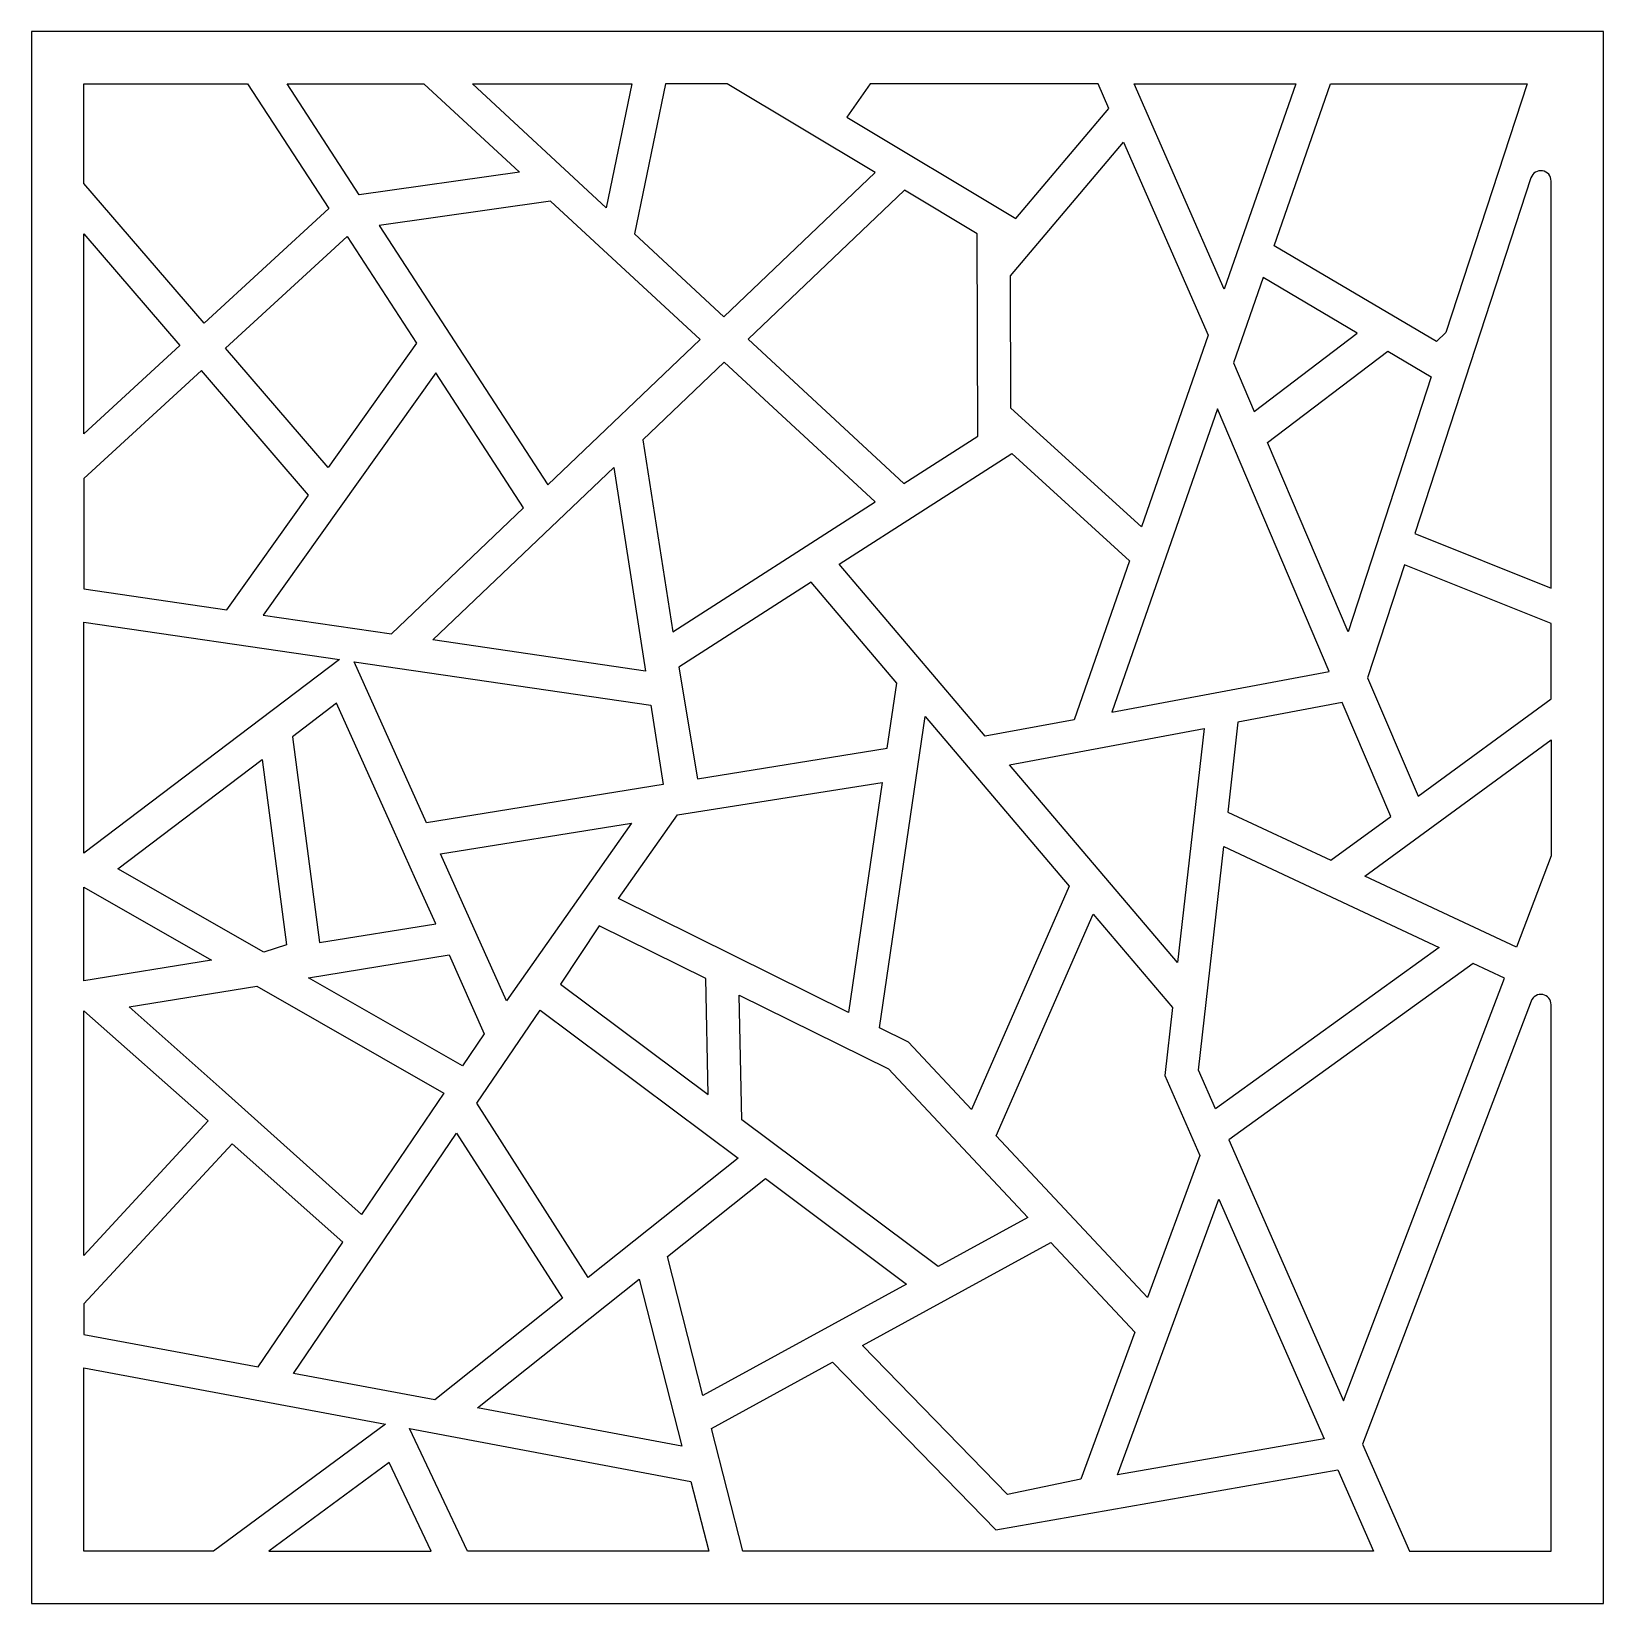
# Model space of a CAD drawing. Header units: centimetres. Extents: x 1.5 to 7.61, y 2.89 to 9.
import ezdxf

# ---------------------------------------------------------------- set-up
doc = ezdxf.new("R2010")
doc.units = ezdxf.units.CM
doc.header["$MEASUREMENT"] = 0
doc.layers.add('layer 1', color=7, linetype='Continuous')

msp = doc.modelspace()

# ---------------------------------------------------------------- linework, layer by layer
at = {"layer": 'layer 1', "color": 250}
for points, knots in [([(1.50051, 9.00077), (1.50051, 9.00077), (7.61234, 9.00077), (7.61234, 9.00077), (7.61234, 9.00077), (7.61234, 9.00077), (7.61234, 2.88894), (7.61234, 2.88894), (7.61234, 2.88894), (7.61234, 2.88894), (1.50051, 2.88894), (1.50051, 2.88894), (1.50051, 2.88894), (1.50051, 2.88894), (1.50051, 9.00077), (1.50051, 9.00077)], [0, 0, 0, 0, 0.2, 0.2, 0.2, 0.2, 0.4, 0.4, 0.4, 0.4, 0.6, 0.6, 0.6, 0.6, 1, 1, 1, 1]), ([(2.34111, 8.79704), (2.34111, 8.79704), (1.70423, 8.79704), (1.70423, 8.79704), (1.70423, 8.79704), (1.70423, 8.79704), (1.70423, 8.41026), (1.70423, 8.41026), (1.70423, 8.41026), (1.70423, 8.41026), (2.17183, 7.86633), (2.17183, 7.86633), (2.17183, 7.86633), (2.17183, 7.86633), (2.6567, 8.31202), (2.6567, 8.31202), (2.6567, 8.31202), (2.6567, 8.31202), (2.34111, 8.79704), (2.34111, 8.79704)], [0, 0, 0, 0, 0.1666667, 0.1666667, 0.1666667, 0.1666667, 0.3333333, 0.3333333, 0.3333333, 0.3333333, 0.5, 0.5, 0.5, 0.5, 0.6666667, 0.6666667, 0.6666667, 0.6666667, 1, 1, 1, 1]), ([(3.02656, 8.79704), (3.02656, 8.79704), (2.49403, 8.79704), (2.49403, 8.79704), (2.49403, 8.79704), (2.49403, 8.79704), (2.77494, 8.36527), (2.77494, 8.36527), (2.77494, 8.36527), (2.77494, 8.36527), (3.39748, 8.45341), (3.39748, 8.45341), (3.39748, 8.45341), (3.39748, 8.45341), (3.02656, 8.79704), (3.02656, 8.79704)], [0, 0, 0, 0, 0.2, 0.2, 0.2, 0.2, 0.4, 0.4, 0.4, 0.4, 0.6, 0.6, 0.6, 0.6, 1, 1, 1, 1]), ([(3.83459, 8.79704), (3.83459, 8.79704), (3.21511, 8.79704), (3.21511, 8.79704), (3.21511, 8.79704), (3.21511, 8.79704), (3.73476, 8.31562), (3.73476, 8.31562), (3.73476, 8.31562), (3.73476, 8.31562), (3.83459, 8.79704), (3.83459, 8.79704)], [0, 0, 0, 0, 0.25, 0.25, 0.25, 0.25, 0.5, 0.5, 0.5, 0.5, 1, 1, 1, 1]), ([(3.96547, 8.79704), (3.96547, 8.79704), (4.2053, 8.79704), (4.2053, 8.79704), (4.2053, 8.79704), (4.2053, 8.79704), (4.7809, 8.45214), (4.7809, 8.45214), (4.7809, 8.45214), (4.7809, 8.45214), (4.19281, 7.89127), (4.19281, 7.89127), (4.19281, 7.89127), (4.19281, 7.89127), (3.84454, 8.21393), (3.84454, 8.21393), (3.84454, 8.21393), (3.84454, 8.21393), (3.96547, 8.79704), (3.96547, 8.79704)], [0, 0, 0, 0, 0.1666667, 0.1666667, 0.1666667, 0.1666667, 0.3333333, 0.3333333, 0.3333333, 0.3333333, 0.5, 0.5, 0.5, 0.5, 0.6666667, 0.6666667, 0.6666667, 0.6666667, 1, 1, 1, 1]), ([(4.76135, 8.79704), (4.76135, 8.79704), (5.64703, 8.79704), (5.64703, 8.79704), (5.64703, 8.79704), (5.64703, 8.79704), (5.68935, 8.70055), (5.68935, 8.70055), (5.68935, 8.70055), (5.68935, 8.70055), (5.32768, 8.27394), (5.32768, 8.27394), (5.32768, 8.27394), (5.32768, 8.27394), (4.66985, 8.66809), (4.66985, 8.66809), (4.66985, 8.66809), (4.66985, 8.66809), (4.76135, 8.79704), (4.76135, 8.79704)], [0, 0, 0, 0, 0.1666667, 0.1666667, 0.1666667, 0.1666667, 0.3333333, 0.3333333, 0.3333333, 0.3333333, 0.5, 0.5, 0.5, 0.5, 0.6666667, 0.6666667, 0.6666667, 0.6666667, 1, 1, 1, 1]), ([(6.41537, 8.79704), (6.41537, 8.79704), (5.78696, 8.79704), (5.78696, 8.79704), (5.78696, 8.79704), (5.78696, 8.79704), (6.13723, 7.99827), (6.13723, 7.99827), (6.13723, 7.99827), (6.13723, 7.99827), (6.41537, 8.79704), (6.41537, 8.79704)], [0, 0, 0, 0, 0.25, 0.25, 0.25, 0.25, 0.5, 0.5, 0.5, 0.5, 1, 1, 1, 1]), ([(6.99888, 7.8302), (6.99888, 7.8302), (7.3148, 8.79704), (7.3148, 8.79704), (7.3148, 8.79704), (7.3148, 8.79704), (6.55105, 8.79704), (6.55105, 8.79704), (6.55105, 8.79704), (6.55105, 8.79704), (6.33194, 8.1678), (6.33194, 8.1678), (6.33194, 8.1678), (6.33194, 8.1678), (6.96247, 7.79496), (6.96247, 7.79496), (6.96247, 7.79496), (6.96247, 7.79496), (6.99888, 7.8302), (6.99888, 7.8302)], [0, 0, 0, 0, 0.1666667, 0.1666667, 0.1666667, 0.1666667, 0.3333333, 0.3333333, 0.3333333, 0.3333333, 0.5, 0.5, 0.5, 0.5, 0.6666667, 0.6666667, 0.6666667, 0.6666667, 1, 1, 1, 1]), ([(6.07528, 7.82038), (6.07528, 7.82038), (5.74661, 8.5699), (5.74661, 8.5699), (5.74661, 8.5699), (5.74661, 8.5699), (5.30615, 8.05038), (5.30615, 8.05038), (5.30615, 8.05038), (5.30615, 8.05038), (5.30794, 7.53608), (5.30794, 7.53608), (5.30794, 7.53608), (5.30794, 7.53608), (5.81563, 7.07475), (5.81563, 7.07475), (5.81563, 7.07475), (5.81563, 7.07475), (6.07528, 7.82038), (6.07528, 7.82038)], [0, 0, 0, 0, 0.1666667, 0.1666667, 0.1666667, 0.1666667, 0.3333333, 0.3333333, 0.3333333, 0.3333333, 0.5, 0.5, 0.5, 0.5, 0.6666667, 0.6666667, 0.6666667, 0.6666667, 1, 1, 1, 1]), ([(7.40861, 8.41925), (7.40861, 8.41925), (7.40861, 6.83682), (7.40861, 6.83682), (7.40861, 6.83682), (7.40861, 6.83682), (6.87834, 7.04863), (6.87834, 7.04863), (6.87834, 7.04863), (6.87834, 7.04863), (7.33025, 8.43172), (7.33025, 8.43172), (7.33025, 8.43172), (7.33638, 8.45049), (7.35525, 8.46202), (7.37475, 8.45892), (7.37475, 8.45892), (7.39426, 8.45582), (7.40861, 8.439), (7.40861, 8.41925), (7.40861, 8.41925), (7.40861, 8.41925), (7.40861, 8.41925), (7.40861, 8.41925)], [0, 0, 0, 0, 0.1428571, 0.1428571, 0.1428571, 0.1428571, 0.2857143, 0.2857143, 0.2857143, 0.2857143, 0.4285714, 0.4285714, 0.4285714, 0.4285714, 0.5714286, 0.5714286, 0.5714286, 0.5714286, 0.7142857, 0.7142857, 0.7142857, 0.7142857, 1, 1, 1, 1]), ([(4.89494, 8.38384), (4.89494, 8.38384), (5.17744, 8.21455), (5.17744, 8.21455), (5.17744, 8.21455), (5.17744, 8.21455), (5.18017, 7.42726), (5.18017, 7.42726), (5.18017, 7.42726), (5.18017, 7.42726), (4.8926, 7.24296), (4.8926, 7.24296), (4.8926, 7.24296), (4.8926, 7.24296), (4.28699, 7.80403), (4.28699, 7.80403), (4.28699, 7.80403), (4.28699, 7.80403), (4.89494, 8.38384), (4.89494, 8.38384)], [0, 0, 0, 0, 0.1666667, 0.1666667, 0.1666667, 0.1666667, 0.3333333, 0.3333333, 0.3333333, 0.3333333, 0.5, 0.5, 0.5, 0.5, 0.6666667, 0.6666667, 0.6666667, 0.6666667, 1, 1, 1, 1]), ([(3.51869, 8.34114), (3.51869, 8.34114), (4.09991, 7.80268), (4.09991, 7.80268), (4.09991, 7.80268), (4.09991, 7.80268), (3.50817, 7.23833), (3.50817, 7.23833), (3.50817, 7.23833), (3.50817, 7.23833), (2.85205, 8.24676), (2.85205, 8.24676), (2.85205, 8.24676), (2.85205, 8.24676), (3.51869, 8.34114), (3.51869, 8.34114)], [0, 0, 0, 0, 0.2, 0.2, 0.2, 0.2, 0.4, 0.4, 0.4, 0.4, 0.6, 0.6, 0.6, 0.6, 1, 1, 1, 1]), ([(1.70423, 8.21369), (1.70423, 8.21369), (1.70423, 7.43651), (1.70423, 7.43651), (1.70423, 7.43651), (1.70423, 7.43651), (2.07745, 7.77959), (2.07745, 7.77959), (2.07745, 7.77959), (2.07745, 7.77959), (1.70423, 8.21369), (1.70423, 8.21369)], [0, 0, 0, 0, 0.25, 0.25, 0.25, 0.25, 0.5, 0.5, 0.5, 0.5, 1, 1, 1, 1]), ([(2.99714, 7.78878), (2.99714, 7.78878), (2.72756, 8.20309), (2.72756, 8.20309), (2.72756, 8.20309), (2.72756, 8.20309), (2.25541, 7.76909), (2.25541, 7.76909), (2.25541, 7.76909), (2.25541, 7.76909), (2.65357, 7.30594), (2.65357, 7.30594), (2.65357, 7.30594), (2.65357, 7.30594), (2.99714, 7.78878), (2.99714, 7.78878)], [0, 0, 0, 0, 0.2, 0.2, 0.2, 0.2, 0.4, 0.4, 0.4, 0.4, 0.6, 0.6, 0.6, 0.6, 1, 1, 1, 1]), ([(6.25412, 7.5238), (6.25412, 7.5238), (6.17357, 7.713), (6.17357, 7.713), (6.17357, 7.713), (6.17357, 7.713), (6.28895, 8.04437), (6.28895, 8.04437), (6.28895, 8.04437), (6.28895, 8.04437), (6.65452, 7.82819), (6.65452, 7.82819), (6.65452, 7.82819), (6.65452, 7.82819), (6.25412, 7.5238), (6.25412, 7.5238)], [0, 0, 0, 0, 0.2, 0.2, 0.2, 0.2, 0.4, 0.4, 0.4, 0.4, 0.6, 0.6, 0.6, 0.6, 1, 1, 1, 1]), ([(3.87697, 7.41297), (3.87697, 7.41297), (4.19409, 7.71543), (4.19409, 7.71543), (4.19409, 7.71543), (4.19409, 7.71543), (4.78117, 7.17154), (4.78117, 7.17154), (4.78117, 7.17154), (4.78117, 7.17154), (3.99365, 6.66681), (3.99365, 6.66681), (3.99365, 6.66681), (3.99365, 6.66681), (3.87697, 7.41297), (3.87697, 7.41297)], [0, 0, 0, 0, 0.2, 0.2, 0.2, 0.2, 0.4, 0.4, 0.4, 0.4, 0.6, 0.6, 0.6, 0.6, 1, 1, 1, 1]), ([(6.3059, 7.4022), (6.3059, 7.4022), (6.61887, 6.66711), (6.61887, 6.66711), (6.61887, 6.66711), (6.61887, 6.66711), (6.94258, 7.65785), (6.94258, 7.65785), (6.94258, 7.65785), (6.94258, 7.65785), (6.7736, 7.75774), (6.7736, 7.75774), (6.7736, 7.75774), (6.7736, 7.75774), (6.3059, 7.4022), (6.3059, 7.4022)], [0, 0, 0, 0, 0.2, 0.2, 0.2, 0.2, 0.4, 0.4, 0.4, 0.4, 0.6, 0.6, 0.6, 0.6, 1, 1, 1, 1]), ([(1.70423, 7.26244), (1.70423, 7.26244), (2.16103, 7.68234), (2.16103, 7.68234), (2.16103, 7.68234), (2.16103, 7.68234), (2.57702, 7.19842), (2.57702, 7.19842), (2.57702, 7.19842), (2.57702, 7.19842), (2.25958, 6.7523), (2.25958, 6.7523), (2.25958, 6.7523), (2.25958, 6.7523), (1.70423, 6.83361), (1.70423, 6.83361), (1.70423, 6.83361), (1.70423, 6.83361), (1.70423, 7.26244), (1.70423, 7.26244)], [0, 0, 0, 0, 0.1666667, 0.1666667, 0.1666667, 0.1666667, 0.3333333, 0.3333333, 0.3333333, 0.3333333, 0.5, 0.5, 0.5, 0.5, 0.6666667, 0.6666667, 0.6666667, 0.6666667, 1, 1, 1, 1]), ([(3.07225, 7.67328), (3.07225, 7.67328), (3.4138, 7.14835), (3.4138, 7.14835), (3.4138, 7.14835), (3.4138, 7.14835), (2.90019, 6.65849), (2.90019, 6.65849), (2.90019, 6.65849), (2.90019, 6.65849), (2.40202, 6.73145), (2.40202, 6.73145), (2.40202, 6.73145), (2.40202, 6.73145), (3.07225, 7.67328), (3.07225, 7.67328)], [0, 0, 0, 0, 0.2, 0.2, 0.2, 0.2, 0.4, 0.4, 0.4, 0.4, 0.6, 0.6, 0.6, 0.6, 1, 1, 1, 1]), ([(5.70035, 6.35407), (5.70035, 6.35407), (6.1109, 7.53304), (6.1109, 7.53304), (6.1109, 7.53304), (6.1109, 7.53304), (6.54526, 6.51292), (6.54526, 6.51292), (6.54526, 6.51292), (6.54526, 6.51292), (5.70035, 6.35407), (5.70035, 6.35407)], [0, 0, 0, 0, 0.25, 0.25, 0.25, 0.25, 0.5, 0.5, 0.5, 0.5, 1, 1, 1, 1]), ([(5.55426, 6.32417), (5.55426, 6.32417), (5.76983, 6.94322), (5.76983, 6.94322), (5.76983, 6.94322), (5.76983, 6.94322), (5.31177, 7.35941), (5.31177, 7.35941), (5.31177, 7.35941), (5.31177, 7.35941), (4.6405, 6.92917), (4.6405, 6.92917), (4.6405, 6.92917), (4.6405, 6.92917), (5.20771, 6.26164), (5.20771, 6.26164), (5.20771, 6.26164), (5.20771, 6.26164), (5.55426, 6.32417), (5.55426, 6.32417)], [0, 0, 0, 0, 0.1666667, 0.1666667, 0.1666667, 0.1666667, 0.3333333, 0.3333333, 0.3333333, 0.3333333, 0.5, 0.5, 0.5, 0.5, 0.6666667, 0.6666667, 0.6666667, 0.6666667, 1, 1, 1, 1]), ([(3.06118, 6.63494), (3.06118, 6.63494), (3.88788, 6.51391), (3.88788, 6.51391), (3.88788, 6.51391), (3.88788, 6.51391), (3.76409, 7.30531), (3.76409, 7.30531), (3.76409, 7.30531), (3.76409, 7.30531), (3.06118, 6.63494), (3.06118, 6.63494)], [0, 0, 0, 0, 0.25, 0.25, 0.25, 0.25, 0.5, 0.5, 0.5, 0.5, 1, 1, 1, 1]), ([(7.40861, 6.69882), (7.40861, 6.69882), (7.40861, 6.40616), (7.40861, 6.40616), (7.40861, 6.40616), (7.40861, 6.40616), (6.89136, 6.02717), (6.89136, 6.02717), (6.89136, 6.02717), (6.89136, 6.02717), (6.69514, 6.48798), (6.69514, 6.48798), (6.69514, 6.48798), (6.69514, 6.48798), (6.83848, 6.9266), (6.83848, 6.9266), (6.83848, 6.9266), (6.83848, 6.9266), (7.40861, 6.69882), (7.40861, 6.69882)], [0, 0, 0, 0, 0.1666667, 0.1666667, 0.1666667, 0.1666667, 0.3333333, 0.3333333, 0.3333333, 0.3333333, 0.5, 0.5, 0.5, 0.5, 0.6666667, 0.6666667, 0.6666667, 0.6666667, 1, 1, 1, 1]), ([(4.01735, 6.52981), (4.01735, 6.52981), (4.53162, 6.85941), (4.53162, 6.85941), (4.53162, 6.85941), (4.53162, 6.85941), (4.86445, 6.46769), (4.86445, 6.46769), (4.86445, 6.46769), (4.86445, 6.46769), (4.82728, 6.2141), (4.82728, 6.2141), (4.82728, 6.2141), (4.82728, 6.2141), (4.09038, 6.09491), (4.09038, 6.09491), (4.09038, 6.09491), (4.09038, 6.09491), (4.01735, 6.52981), (4.01735, 6.52981)], [0, 0, 0, 0, 0.1666667, 0.1666667, 0.1666667, 0.1666667, 0.3333333, 0.3333333, 0.3333333, 0.3333333, 0.5, 0.5, 0.5, 0.5, 0.6666667, 0.6666667, 0.6666667, 0.6666667, 1, 1, 1, 1]), ([(1.70423, 6.70409), (1.70423, 6.70409), (1.70423, 5.80625), (1.70423, 5.80625), (1.70423, 5.80625), (1.70423, 5.80625), (2.69865, 6.5585), (2.69865, 6.5585), (2.69865, 6.5585), (2.69865, 6.5585), (1.70423, 6.70409), (1.70423, 6.70409)], [0, 0, 0, 0, 0.25, 0.25, 0.25, 0.25, 0.5, 0.5, 0.5, 0.5, 1, 1, 1, 1]), ([(3.90857, 6.38135), (3.90857, 6.38135), (2.75485, 6.55028), (2.75485, 6.55028), (2.75485, 6.55028), (2.75485, 6.55028), (3.03615, 5.92445), (3.03615, 5.92445), (3.03615, 5.92445), (3.03615, 5.92445), (3.95677, 6.07331), (3.95677, 6.07331), (3.95677, 6.07331), (3.95677, 6.07331), (3.90857, 6.38135), (3.90857, 6.38135)], [0, 0, 0, 0, 0.2, 0.2, 0.2, 0.2, 0.4, 0.4, 0.4, 0.4, 0.6, 0.6, 0.6, 0.6, 1, 1, 1, 1]), ([(2.90663, 5.90004), (2.90663, 5.90004), (2.99515, 5.70313), (2.99515, 5.70313), (2.99515, 5.70313), (2.99515, 5.70313), (3.07202, 5.53206), (3.07202, 5.53206), (3.07202, 5.53206), (3.07202, 5.53206), (2.62002, 5.45846), (2.62002, 5.45846), (2.62002, 5.45846), (2.62002, 5.45846), (2.51489, 6.25883), (2.51489, 6.25883), (2.51489, 6.25883), (2.51489, 6.25883), (2.68689, 6.38893), (2.68689, 6.38893), (2.68689, 6.38893), (2.68689, 6.38893), (2.90663, 5.90004), (2.90663, 5.90004)], [0, 0, 0, 0, 0.1428571, 0.1428571, 0.1428571, 0.1428571, 0.2857143, 0.2857143, 0.2857143, 0.2857143, 0.4285714, 0.4285714, 0.4285714, 0.4285714, 0.5714286, 0.5714286, 0.5714286, 0.5714286, 0.7142857, 0.7142857, 0.7142857, 0.7142857, 1, 1, 1, 1]), ([(6.55207, 5.77855), (6.55207, 5.77855), (6.15151, 5.96608), (6.15151, 5.96608), (6.15151, 5.96608), (6.15151, 5.96608), (6.19118, 6.31597), (6.19118, 6.31597), (6.19118, 6.31597), (6.19118, 6.31597), (6.59667, 6.39215), (6.59667, 6.39215), (6.59667, 6.39215), (6.59667, 6.39215), (6.78522, 5.94937), (6.78522, 5.94937), (6.78522, 5.94937), (6.78522, 5.94937), (6.55207, 5.77855), (6.55207, 5.77855)], [0, 0, 0, 0, 0.1666667, 0.1666667, 0.1666667, 0.1666667, 0.3333333, 0.3333333, 0.3333333, 0.3333333, 0.5, 0.5, 0.5, 0.5, 0.6666667, 0.6666667, 0.6666667, 0.6666667, 1, 1, 1, 1]), ([(4.79756, 5.12747), (4.79756, 5.12747), (4.90991, 5.07186), (4.90991, 5.07186), (4.90991, 5.07186), (4.90991, 5.07186), (5.15555, 4.8097), (5.15555, 4.8097), (5.15555, 4.8097), (5.15555, 4.8097), (5.53524, 5.67826), (5.53524, 5.67826), (5.53524, 5.67826), (5.53524, 5.67826), (4.9749, 6.33768), (4.9749, 6.33768), (4.9749, 6.33768), (4.9749, 6.33768), (4.79756, 5.12747), (4.79756, 5.12747)], [0, 0, 0, 0, 0.1666667, 0.1666667, 0.1666667, 0.1666667, 0.3333333, 0.3333333, 0.3333333, 0.3333333, 0.5, 0.5, 0.5, 0.5, 0.6666667, 0.6666667, 0.6666667, 0.6666667, 1, 1, 1, 1]), ([(6.05938, 6.29118), (6.05938, 6.29118), (5.30339, 6.14904), (5.30339, 6.14904), (5.30339, 6.14904), (5.30339, 6.14904), (5.95615, 5.38083), (5.95615, 5.38083), (5.95615, 5.38083), (5.95615, 5.38083), (6.05938, 6.29118), (6.05938, 6.29118)], [0, 0, 0, 0, 0.25, 0.25, 0.25, 0.25, 0.5, 0.5, 0.5, 0.5, 1, 1, 1, 1]), ([(7.40861, 5.7955), (7.40861, 5.7955), (7.40861, 6.24729), (7.40861, 6.24729), (7.40861, 6.24729), (7.40861, 6.24729), (6.68436, 5.71665), (6.68436, 5.71665), (6.68436, 5.71665), (6.68436, 5.71665), (7.27354, 5.44086), (7.27354, 5.44086), (7.27354, 5.44086), (7.27354, 5.44086), (7.40861, 5.7955), (7.40861, 5.7955)], [0, 0, 0, 0, 0.2, 0.2, 0.2, 0.2, 0.4, 0.4, 0.4, 0.4, 0.6, 0.6, 0.6, 0.6, 1, 1, 1, 1]), ([(2.40441, 5.421), (2.40441, 5.421), (2.4919, 5.44988), (2.4919, 5.44988), (2.4919, 5.44988), (2.4919, 5.44988), (2.39735, 6.16988), (2.39735, 6.16988), (2.39735, 6.16988), (2.39735, 6.16988), (1.83647, 5.74561), (1.83647, 5.74561), (1.83647, 5.74561), (1.83647, 5.74561), (2.40441, 5.421), (2.40441, 5.421)], [0, 0, 0, 0, 0.2, 0.2, 0.2, 0.2, 0.4, 0.4, 0.4, 0.4, 0.6, 0.6, 0.6, 0.6, 1, 1, 1, 1]), ([(4.01189, 5.95562), (4.01189, 5.95562), (3.78288, 5.62956), (3.78288, 5.62956), (3.78288, 5.62956), (3.78288, 5.62956), (4.67679, 5.1872), (4.67679, 5.1872), (4.67679, 5.1872), (4.67679, 5.1872), (4.80776, 6.08093), (4.80776, 6.08093), (4.80776, 6.08093), (4.80776, 6.08093), (4.01189, 5.95562), (4.01189, 5.95562)], [0, 0, 0, 0, 0.2, 0.2, 0.2, 0.2, 0.4, 0.4, 0.4, 0.4, 0.6, 0.6, 0.6, 0.6, 1, 1, 1, 1]), ([(3.34718, 5.23238), (3.34718, 5.23238), (3.83269, 5.92342), (3.83269, 5.92342), (3.83269, 5.92342), (3.83269, 5.92342), (3.09056, 5.80342), (3.09056, 5.80342), (3.09056, 5.80342), (3.09056, 5.80342), (3.34718, 5.23238), (3.34718, 5.23238)], [0, 0, 0, 0, 0.25, 0.25, 0.25, 0.25, 0.5, 0.5, 0.5, 0.5, 1, 1, 1, 1]), ([(6.13627, 5.83173), (6.13627, 5.83173), (6.03759, 4.962), (6.03759, 4.962), (6.03759, 4.962), (6.03759, 4.962), (6.10345, 4.81183), (6.10345, 4.81183), (6.10345, 4.81183), (6.10345, 4.81183), (6.97314, 5.43999), (6.97314, 5.43999), (6.97314, 5.43999), (6.97314, 5.43999), (6.13627, 5.83173), (6.13627, 5.83173)], [0, 0, 0, 0, 0.2, 0.2, 0.2, 0.2, 0.4, 0.4, 0.4, 0.4, 0.6, 0.6, 0.6, 0.6, 1, 1, 1, 1]), ([(1.70423, 5.30936), (1.70423, 5.30936), (2.20029, 5.3901), (2.20029, 5.3901), (2.20029, 5.3901), (2.20029, 5.3901), (1.70423, 5.67361), (1.70423, 5.67361), (1.70423, 5.67361), (1.70423, 5.67361), (1.70423, 5.30936), (1.70423, 5.30936)], [0, 0, 0, 0, 0.25, 0.25, 0.25, 0.25, 0.5, 0.5, 0.5, 0.5, 1, 1, 1, 1]), ([(5.90635, 4.94213), (5.90635, 4.94213), (5.93631, 5.20627), (5.93631, 5.20627), (5.93631, 5.20627), (5.93631, 5.20627), (5.62757, 5.56962), (5.62757, 5.56962), (5.62757, 5.56962), (5.62757, 5.56962), (5.25091, 4.70791), (5.25091, 4.70791), (5.25091, 4.70791), (5.25091, 4.70791), (5.83998, 4.07922), (5.83998, 4.07922), (5.83998, 4.07922), (5.83998, 4.07922), (6.04299, 4.63068), (6.04299, 4.63068), (6.04299, 4.63068), (6.04299, 4.63068), (5.90635, 4.94213), (5.90635, 4.94213)], [0, 0, 0, 0, 0.1428571, 0.1428571, 0.1428571, 0.1428571, 0.2857143, 0.2857143, 0.2857143, 0.2857143, 0.4285714, 0.4285714, 0.4285714, 0.4285714, 0.5714286, 0.5714286, 0.5714286, 0.5714286, 0.7142857, 0.7142857, 0.7142857, 0.7142857, 1, 1, 1, 1]), ([(3.55783, 5.29652), (3.55783, 5.29652), (3.70735, 5.52398), (3.70735, 5.52398), (3.70735, 5.52398), (3.70735, 5.52398), (4.12193, 5.31884), (4.12193, 5.31884), (4.12193, 5.31884), (4.12193, 5.31884), (4.13183, 4.86735), (4.13183, 4.86735), (4.13183, 4.86735), (4.13183, 4.86735), (3.55783, 5.29652), (3.55783, 5.29652)], [0, 0, 0, 0, 0.2, 0.2, 0.2, 0.2, 0.4, 0.4, 0.4, 0.4, 0.6, 0.6, 0.6, 0.6, 1, 1, 1, 1]), ([(3.26036, 5.10427), (3.26036, 5.10427), (3.12508, 5.41091), (3.12508, 5.41091), (3.12508, 5.41091), (3.12508, 5.41091), (2.578, 5.32178), (2.578, 5.32178), (2.578, 5.32178), (2.578, 5.32178), (3.17611, 4.97996), (3.17611, 4.97996), (3.17611, 4.97996), (3.17611, 4.97996), (3.26036, 5.10427), (3.26036, 5.10427)], [0, 0, 0, 0, 0.2, 0.2, 0.2, 0.2, 0.4, 0.4, 0.4, 0.4, 0.6, 0.6, 0.6, 0.6, 1, 1, 1, 1]), ([(7.2278, 5.32079), (7.2278, 5.32079), (6.60149, 3.67642), (6.60149, 3.67642), (6.60149, 3.67642), (6.60149, 3.67642), (6.1561, 4.69179), (6.1561, 4.69179), (6.1561, 4.69179), (6.1561, 4.69179), (7.10595, 5.37783), (7.10595, 5.37783), (7.10595, 5.37783), (7.10595, 5.37783), (7.2278, 5.32079), (7.2278, 5.32079)], [0, 0, 0, 0, 0.2, 0.2, 0.2, 0.2, 0.4, 0.4, 0.4, 0.4, 0.6, 0.6, 0.6, 0.6, 1, 1, 1, 1]), ([(2.37704, 5.28905), (2.37704, 5.28905), (1.88034, 5.2082), (1.88034, 5.2082), (1.88034, 5.2082), (1.88034, 5.2082), (2.24246, 4.88779), (2.24246, 4.88779), (2.24246, 4.88779), (2.24246, 4.88779), (2.78354, 4.40088), (2.78354, 4.40088), (2.78354, 4.40088), (2.78354, 4.40088), (3.10402, 4.87358), (3.10402, 4.87358), (3.10402, 4.87358), (3.10402, 4.87358), (2.37704, 5.28905), (2.37704, 5.28905)], [0, 0, 0, 0, 0.1666667, 0.1666667, 0.1666667, 0.1666667, 0.3333333, 0.3333333, 0.3333333, 0.3333333, 0.5, 0.5, 0.5, 0.5, 0.6666667, 0.6666667, 0.6666667, 0.6666667, 1, 1, 1, 1]), ([(6.85757, 3.09266), (6.85757, 3.09266), (6.67491, 3.50909), (6.67491, 3.50909), (6.67491, 3.50909), (6.67491, 3.50909), (7.33089, 5.23138), (7.33089, 5.23138), (7.33089, 5.23138), (7.3378, 5.24949), (7.35664, 5.2601), (7.37571, 5.25659), (7.37571, 5.25659), (7.39477, 5.25308), (7.40861, 5.23647), (7.40861, 5.21708), (7.40861, 5.21708), (7.40861, 5.21708), (7.40861, 3.09266), (7.40861, 3.09266), (7.40861, 3.09266), (7.40861, 3.09266), (6.85757, 3.09266), (6.85757, 3.09266)], [0, 0, 0, 0, 0.1428571, 0.1428571, 0.1428571, 0.1428571, 0.2857143, 0.2857143, 0.2857143, 0.2857143, 0.4285714, 0.4285714, 0.4285714, 0.4285714, 0.5714286, 0.5714286, 0.5714286, 0.5714286, 0.7142857, 0.7142857, 0.7142857, 0.7142857, 1, 1, 1, 1]), ([(3.66523, 4.15616), (3.66523, 4.15616), (4.24779, 4.62066), (4.24779, 4.62066), (4.24779, 4.62066), (4.24779, 4.62066), (3.47769, 5.19644), (3.47769, 5.19644), (3.47769, 5.19644), (3.47769, 5.19644), (3.23184, 4.83375), (3.23184, 4.83375), (3.23184, 4.83375), (3.23184, 4.83375), (3.66523, 4.15616), (3.66523, 4.15616)], [0, 0, 0, 0, 0.2, 0.2, 0.2, 0.2, 0.4, 0.4, 0.4, 0.4, 0.6, 0.6, 0.6, 0.6, 1, 1, 1, 1]), ([(5.37369, 4.38949), (5.37369, 4.38949), (4.83228, 4.9673), (4.83228, 4.9673), (4.83228, 4.9673), (4.83228, 4.9673), (4.25152, 5.2547), (4.25152, 5.2547), (4.25152, 5.2547), (4.25152, 5.2547), (4.26214, 4.76993), (4.26214, 4.76993), (4.26214, 4.76993), (4.26214, 4.76993), (5.02587, 4.19891), (5.02587, 4.19891), (5.02587, 4.19891), (5.02587, 4.19891), (5.37369, 4.38949), (5.37369, 4.38949)], [0, 0, 0, 0, 0.1666667, 0.1666667, 0.1666667, 0.1666667, 0.3333333, 0.3333333, 0.3333333, 0.3333333, 0.5, 0.5, 0.5, 0.5, 0.6666667, 0.6666667, 0.6666667, 0.6666667, 1, 1, 1, 1]), ([(1.70423, 5.19293), (1.70423, 5.19293), (1.70423, 4.24264), (1.70423, 4.24264), (1.70423, 4.24264), (1.70423, 4.24264), (2.18779, 4.76507), (2.18779, 4.76507), (2.18779, 4.76507), (2.18779, 4.76507), (1.70423, 5.19293), (1.70423, 5.19293)], [0, 0, 0, 0, 0.25, 0.25, 0.25, 0.25, 0.5, 0.5, 0.5, 0.5, 1, 1, 1, 1]), ([(3.06867, 3.68055), (3.06867, 3.68055), (3.56447, 4.07585), (3.56447, 4.07585), (3.56447, 4.07585), (3.56447, 4.07585), (3.15357, 4.7183), (3.15357, 4.7183), (3.15357, 4.7183), (3.15357, 4.7183), (2.51962, 3.78311), (2.51962, 3.78311), (2.51962, 3.78311), (2.51962, 3.78311), (3.06867, 3.68055), (3.06867, 3.68055)], [0, 0, 0, 0, 0.2, 0.2, 0.2, 0.2, 0.4, 0.4, 0.4, 0.4, 0.6, 0.6, 0.6, 0.6, 1, 1, 1, 1]), ([(1.70423, 3.93544), (1.70423, 3.93544), (1.70423, 4.05399), (1.70423, 4.05399), (1.70423, 4.05399), (1.70423, 4.05399), (2.28069, 4.67677), (2.28069, 4.67677), (2.28069, 4.67677), (2.28069, 4.67677), (2.71105, 4.29394), (2.71105, 4.29394), (2.71105, 4.29394), (2.71105, 4.29394), (2.38217, 3.80878), (2.38217, 3.80878), (2.38217, 3.80878), (2.38217, 3.80878), (1.70423, 3.93544), (1.70423, 3.93544)], [0, 0, 0, 0, 0.1666667, 0.1666667, 0.1666667, 0.1666667, 0.3333333, 0.3333333, 0.3333333, 0.3333333, 0.5, 0.5, 0.5, 0.5, 0.6666667, 0.6666667, 0.6666667, 0.6666667, 1, 1, 1, 1]), ([(4.90238, 4.13124), (4.90238, 4.13124), (4.35386, 4.54135), (4.35386, 4.54135), (4.35386, 4.54135), (4.35386, 4.54135), (3.97302, 4.2377), (3.97302, 4.2377), (3.97302, 4.2377), (3.97302, 4.2377), (4.11128, 3.69783), (4.11128, 3.69783), (4.11128, 3.69783), (4.11128, 3.69783), (4.90238, 4.13124), (4.90238, 4.13124)], [0, 0, 0, 0, 0.2, 0.2, 0.2, 0.2, 0.4, 0.4, 0.4, 0.4, 0.6, 0.6, 0.6, 0.6, 1, 1, 1, 1]), ([(6.11725, 4.4614), (6.11725, 4.4614), (5.72244, 3.38885), (5.72244, 3.38885), (5.72244, 3.38885), (5.72244, 3.38885), (6.52599, 3.52956), (6.52599, 3.52956), (6.52599, 3.52956), (6.52599, 3.52956), (6.11725, 4.4614), (6.11725, 4.4614)], [0, 0, 0, 0, 0.25, 0.25, 0.25, 0.25, 0.5, 0.5, 0.5, 0.5, 1, 1, 1, 1]), ([(5.79046, 3.94463), (5.79046, 3.94463), (5.46415, 4.29291), (5.46415, 4.29291), (5.46415, 4.29291), (5.46415, 4.29291), (4.73188, 3.89175), (4.73188, 3.89175), (4.73188, 3.89175), (4.73188, 3.89175), (5.29523, 3.31333), (5.29523, 3.31333), (5.29523, 3.31333), (5.29523, 3.31333), (5.58006, 3.37304), (5.58006, 3.37304), (5.58006, 3.37304), (5.58006, 3.37304), (5.79046, 3.94463), (5.79046, 3.94463)], [0, 0, 0, 0, 0.1666667, 0.1666667, 0.1666667, 0.1666667, 0.3333333, 0.3333333, 0.3333333, 0.3333333, 0.5, 0.5, 0.5, 0.5, 0.6666667, 0.6666667, 0.6666667, 0.6666667, 1, 1, 1, 1]), ([(3.2352, 3.6494), (3.2352, 3.6494), (4.02937, 3.50104), (4.02937, 3.50104), (4.02937, 3.50104), (4.02937, 3.50104), (3.86318, 4.15011), (3.86318, 4.15011), (3.86318, 4.15011), (3.86318, 4.15011), (3.2352, 3.6494), (3.2352, 3.6494)], [0, 0, 0, 0, 0.25, 0.25, 0.25, 0.25, 0.5, 0.5, 0.5, 0.5, 1, 1, 1, 1]), ([(1.70423, 3.80507), (1.70423, 3.80507), (1.70423, 3.09266), (1.70423, 3.09266), (1.70423, 3.09266), (1.70423, 3.09266), (2.20814, 3.09266), (2.20814, 3.09266), (2.20814, 3.09266), (2.20814, 3.09266), (2.8765, 3.58605), (2.8765, 3.58605), (2.8765, 3.58605), (2.8765, 3.58605), (1.70423, 3.80507), (1.70423, 3.80507)], [0, 0, 0, 0, 0.2, 0.2, 0.2, 0.2, 0.4, 0.4, 0.4, 0.4, 0.6, 0.6, 0.6, 0.6, 1, 1, 1, 1]), ([(4.14407, 3.56967), (4.14407, 3.56967), (4.26623, 3.09266), (4.26623, 3.09266), (4.26623, 3.09266), (4.26623, 3.09266), (6.71762, 3.09266), (6.71762, 3.09266), (6.71762, 3.09266), (6.71762, 3.09266), (6.57897, 3.40875), (6.57897, 3.40875), (6.57897, 3.40875), (6.57897, 3.40875), (5.25009, 3.17609), (5.25009, 3.17609), (5.25009, 3.17609), (5.25009, 3.17609), (4.61525, 3.82782), (4.61525, 3.82782), (4.61525, 3.82782), (4.61525, 3.82782), (4.14407, 3.56967), (4.14407, 3.56967)], [0, 0, 0, 0, 0.1428571, 0.1428571, 0.1428571, 0.1428571, 0.2857143, 0.2857143, 0.2857143, 0.2857143, 0.4285714, 0.4285714, 0.4285714, 0.4285714, 0.5714286, 0.5714286, 0.5714286, 0.5714286, 0.7142857, 0.7142857, 0.7142857, 0.7142857, 1, 1, 1, 1]), ([(2.96964, 3.57005), (2.96964, 3.57005), (3.19586, 3.09266), (3.19586, 3.09266), (3.19586, 3.09266), (3.19586, 3.09266), (4.13396, 3.09266), (4.13396, 3.09266), (4.13396, 3.09266), (4.13396, 3.09266), (4.06446, 3.36409), (4.06446, 3.36409), (4.06446, 3.36409), (4.06446, 3.36409), (2.96964, 3.57005), (2.96964, 3.57005)], [0, 0, 0, 0, 0.2, 0.2, 0.2, 0.2, 0.4, 0.4, 0.4, 0.4, 0.6, 0.6, 0.6, 0.6, 1, 1, 1, 1]), ([(2.4239, 3.0927), (2.4239, 3.0927), (2.89077, 3.43732), (2.89077, 3.43732), (2.89077, 3.43732), (2.89077, 3.43732), (3.05406, 3.09266), (3.05406, 3.09266), (3.05406, 3.09266), (3.05406, 3.09266), (2.4239, 3.0927), (2.4239, 3.0927)], [0, 0, 0, 0, 0.25, 0.25, 0.25, 0.25, 0.5, 0.5, 0.5, 0.5, 1, 1, 1, 1])]:
    msp.add_open_spline(points, degree=3, knots=knots, dxfattribs=at)

doc.saveas('drawing.dxf')
